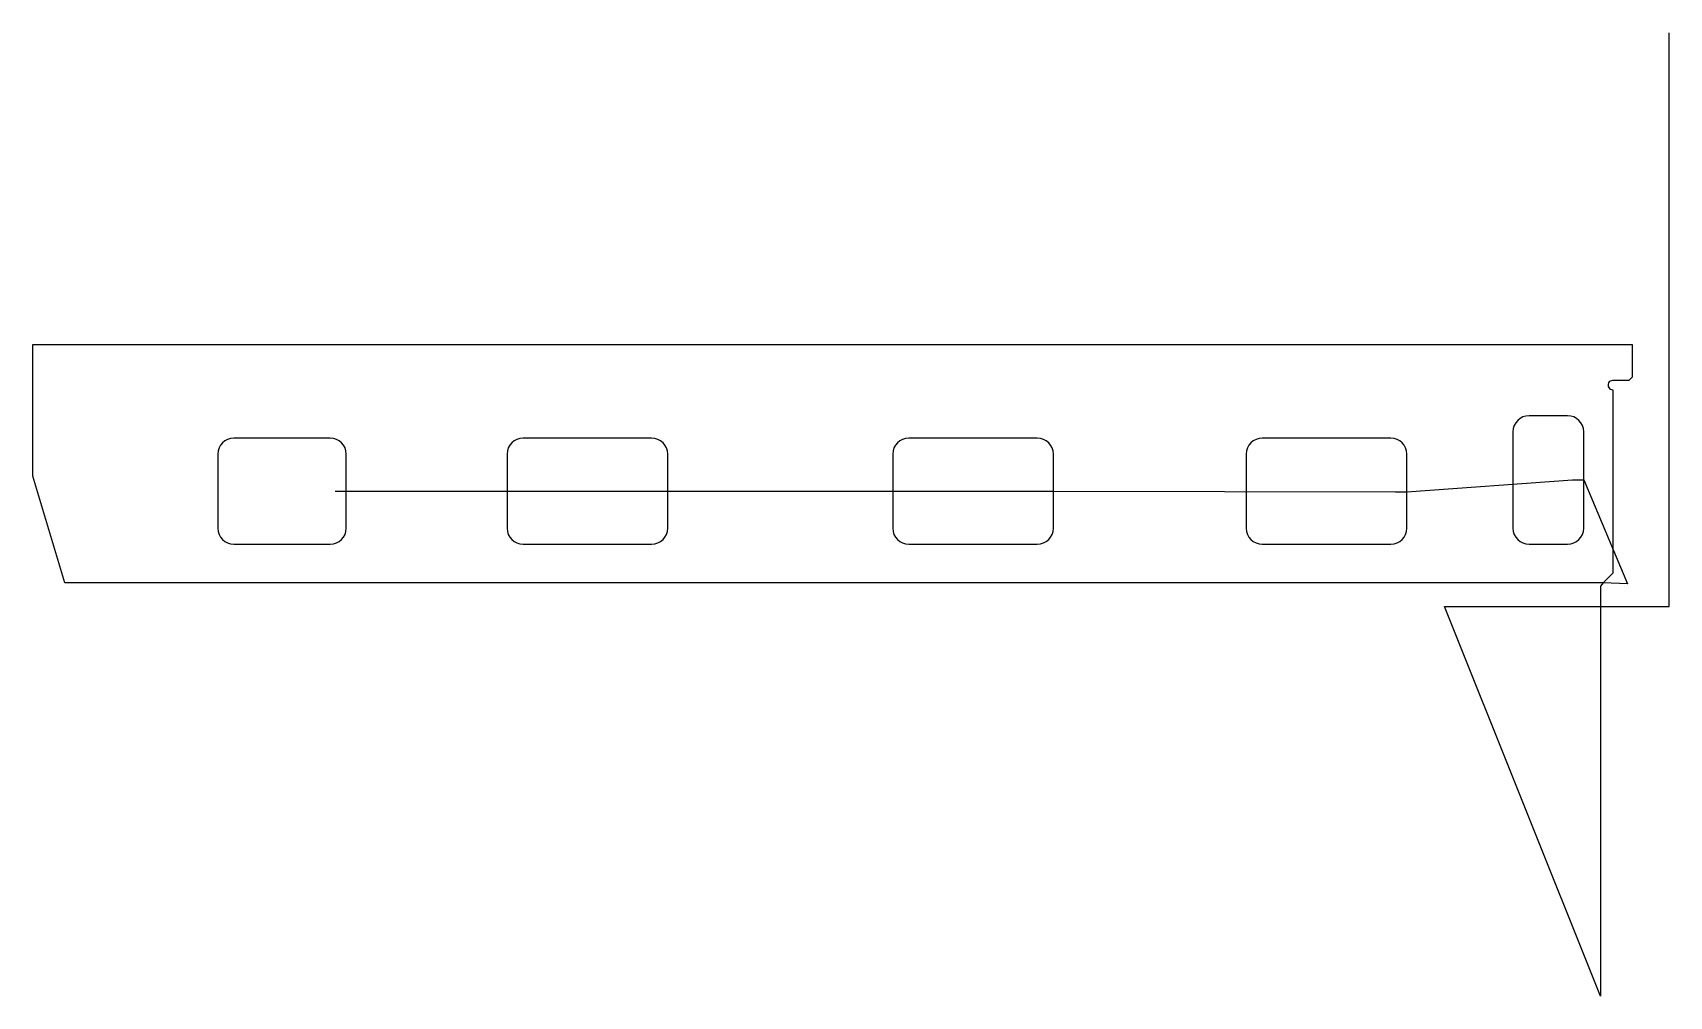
# Model space of a CAD drawing. Header units: metres. Extents: x 8 to 5100, y 0 to 3000.
import ezdxf

# ---------------------------------------------------------------- set-up
doc = ezdxf.new("R2010")
doc.units = ezdxf.units.M

msp = doc.modelspace()

# ---------------------------------------------------------------- linework, layer by layer
at = {"layer": 'TOOL_0'}
for p, q in [((5100.183, 2999.002), (5100.183, 3000.002)), ((5100.183, 1213.182), (5100.183, 2999.002)), ((8.087, 1619.524), (8.087, 2029.634)), ((8.087, 2029.634), (4984.587, 2029.634)), ((4984.587, 2029.634), (4984.587, 1927.323)), ((4974.148, 1916.884), (4923.837, 1916.884)), ((4924.587, 1888.404), (4924.587, 1317.324)), ((4984.587, 1927.323), (4974.148, 1916.884)), ((4783.837, 1807.634), (4663.837, 1807.634)), ((933.837, 1737.633), (633.837, 1737.633)), ((1933.837, 1737.633), (1533.837, 1737.633)), ((3133.837, 1737.633), (2733.837, 1737.633)), ((4233.837, 1737.633), (3833.837, 1737.633)), ((4613.837, 1757.634), (4613.837, 1457.634)), ((4833.837, 1607.634), (4833.837, 1757.634)), ((583.837, 1687.633), (583.837, 1457.633)), ((983.837, 1572.633), (983.837, 1687.633)), ((1483.837, 1687.633), (1483.837, 1457.633)), ((1983.837, 1572.633), (1983.837, 1687.633)), ((2683.837, 1687.633), (2683.837, 1457.633)), ((3183.837, 1572.633), (3183.837, 1687.633)), ((3783.837, 1687.633), (3783.837, 1457.633)), ((4283.837, 1570.986), (4283.837, 1687.633)), ((108.28, 1286.884), (8.087, 1619.524)), ((4283.837, 1570.987), (4798.837, 1607.634)), ((4798.837, 1607.634), (4833.837, 1607.634)), ((4833.837, 1457.634), (4833.837, 1607.634)), ((4833.837, 1607.634), (4969.889, 1284.112)), ((948.837, 1572.633), (983.837, 1572.633)), ((983.837, 1457.633), (983.837, 1572.633)), ((983.837, 1572.633), (1948.837, 1572.633)), ((1948.837, 1572.633), (1983.837, 1572.633)), ((1983.837, 1457.633), (1983.837, 1572.633)), ((1983.837, 1572.633), (3148.837, 1572.633)), ((3148.837, 1572.633), (3183.837, 1572.633)), ((3183.837, 1457.633), (3183.837, 1572.633)), ((3183.837, 1572.633), (4248.837, 1570.986)), ((4248.837, 1570.986), (4283.837, 1570.986)), ((4283.837, 1457.633), (4283.837, 1570.987)), ((633.837, 1407.633), (933.837, 1407.633)), ((1533.837, 1407.633), (1933.837, 1407.633)), ((2733.837, 1407.633), (3133.837, 1407.633)), ((3833.837, 1407.633), (4233.837, 1407.633)), ((4663.837, 1407.634), (4783.837, 1407.634)), ((4894.148, 1286.884), (108.28, 1286.884)), ((4894.148, 1286.885), (4885.778, 1276.897)), ((4885.778, 1276.897), (4885.778, 0.002)), ((4924.587, 1317.324), (4894.148, 1286.885)), ((4969.889, 1284.112), (4894.148, 1286.884)), ((4885.778, 0.002), (4400.685, 1213.182)), ((4400.685, 1213.182), (5100.183, 1213.182))]:
    msp.add_line(p, q, dxfattribs=at)
for centre, radius, start, end in [((4923.837, 1902.634), 14.25, 90, 273.017014), ((4663.837, 1757.634), 50, 90, 180), ((4783.837, 1757.634), 50, 0, 90), ((633.837, 1687.633), 50, 90, 180), ((933.837, 1687.633), 50, 0, 90), ((1533.837, 1687.633), 50, 90, 180), ((1933.837, 1687.633), 50, 0, 90), ((2733.837, 1687.633), 50, 90, 180), ((3133.837, 1687.633), 50, 0, 90), ((3833.837, 1687.633), 50, 90, 180), ((4233.837, 1687.633), 50, 0, 90), ((633.837, 1457.633), 50, 180, 270), ((933.837, 1457.633), 50, 270, 0), ((1533.837, 1457.633), 50, 180, 270), ((1933.837, 1457.633), 50, 270, 0), ((2733.837, 1457.633), 50, 180, 270), ((3133.837, 1457.633), 50, 270, 0), ((3833.837, 1457.633), 50, 180, 270), ((4233.837, 1457.633), 50, 270, 0), ((4663.837, 1457.634), 50, 180, 270), ((4783.837, 1457.634), 50, 270, 0)]:
    msp.add_arc(centre, radius, start, end, dxfattribs=at)

doc.saveas('drawing.dxf')
